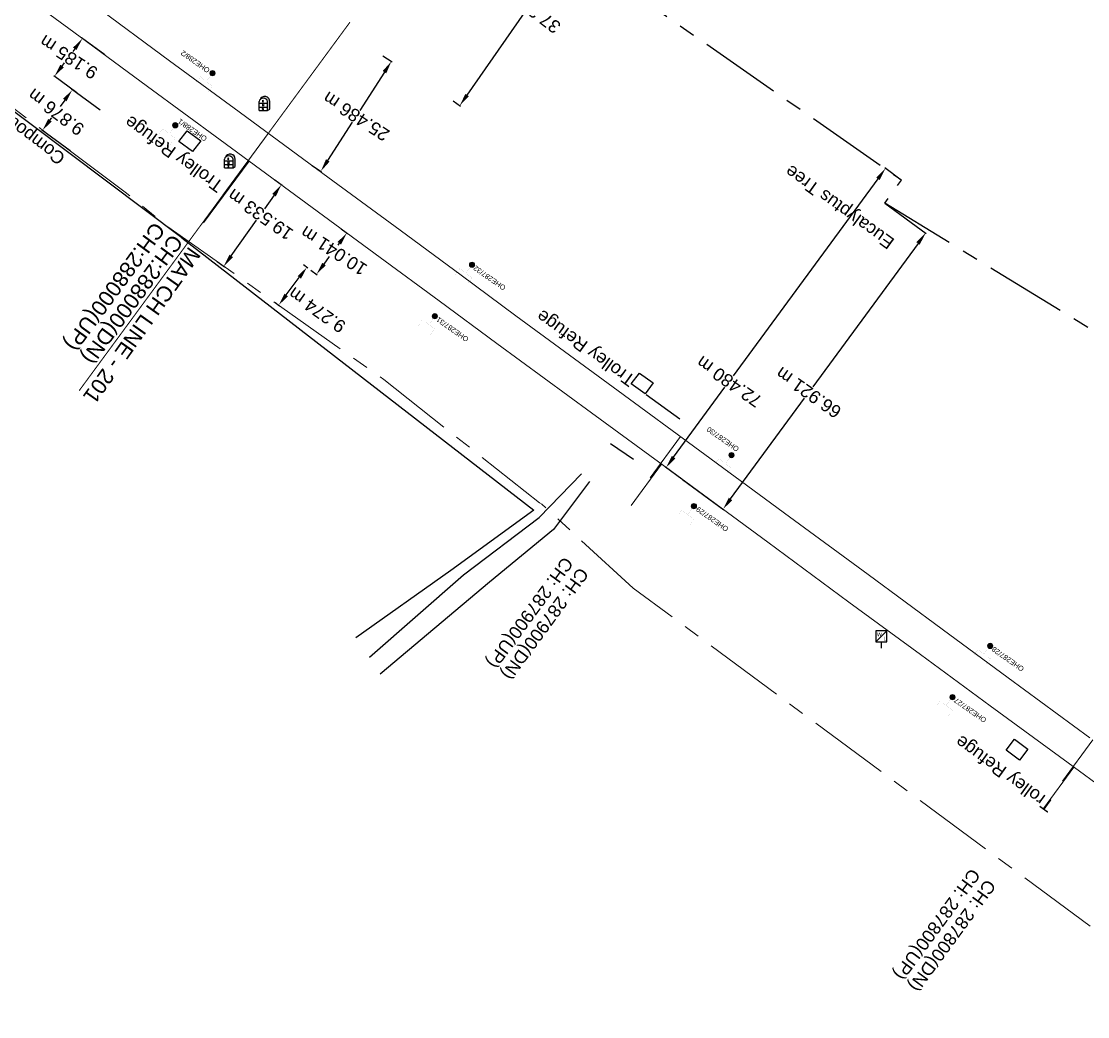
# Model space of a CAD drawing. Header units: metres. Extents: x 646303 to 662875, y 3366650 to 3378730.
# Drawn here: x 654400 to 654608.4, y 3372467.2 to 3372661.7 of the extents above; entities that cross this region are included whole.
import ezdxf
from ezdxf.enums import TextEntityAlignment as Align

# ---------------------------------------------------------------- set-up
doc = ezdxf.new("R2010")
doc.units = ezdxf.units.M
doc.header["$MEASUREMENT"] = 0
doc.header["$PDMODE"] = 3
doc.header["$PDSIZE"] = 0.5
doc.linetypes.add('CENTER', pattern=[50.8, 31.75, -6.35, 6.35, -6.35])
doc.linetypes.add('PHANTOM2', pattern=[1.25, 0.625, -0.125, 0.125, -0.125, 0.125, -0.125])
for name, color, linetype, lineweight in [('BOUNDARY DIMENTION', 10, 'Continuous', 0), ('Existing Chainage', 7, 'Continuous', 0), ('Existing IR Track', 143, 'Continuous', 0), ('Existing Railway Boundary', 7, 'CENTER', 0), ('OHE MAST', 8, 'Continuous', 0), ('OHE MAST TEXT', 8, 'Continuous', 0)]:
    doc.layers.add(name, color=color, linetype=linetype, lineweight=lineweight)
for name, color, linetype in [('CART_TRACK', 34, 'Continuous'), ('COMPOUND_WALL', 251, 'Continuous'), ('DFCC Boundary', 6, 'CENTER'), ('Dimension', 10, 'Continuous'), ('GRILL', 251, 'Continuous'), ('KILOMETER_STONE', 251, 'Continuous'), ('LINK LINE', 190, 'Continuous'), ('MATCH LINE', 7, 'Continuous'), ('Side Details', 251, 'Continuous'), ('Sign Board', 251, 'Continuous'), ('TROLLEY_STAND', 7, 'Continuous')]:
    doc.layers.add(name, color=color, linetype=linetype)
doc.styles.add('CUT-FILL', font='cut-fill.shx', dxfattribs={"height": 2})
doc.styles.add('notes', font='romans.shx', dxfattribs={"height": 2})
doc.styles.get("Standard").update_dxf_attribs({"font": 'arial.ttf'})
doc.styles.add('Style-Arial', font='arial.ttf')
doc.dimstyles.new('DIM', dxfattribs={"dimtxt": 2.5, "dimasz": 2.5, "dimexe": 0.18, "dimexo": 0.0625, "dimgap": 0.09, "dimtad": 0, "dimtih": 1, "dimtoh": 1, "dimdec": 3, "dimzin": 0, "dimdsep": 46, "dimtxsty": 'Standard', "dimcen": 0.09, "dimadec": 0, "dimazin": 0, "dimtfac": 1, "dimtdec": 3, "dimtofl": 0, "dimtmove": 0, "dimatfit": 3, "dimfxl": 1, "dimtolj": 1, "dimtzin": 0, "dimarcsym": 0})

# ---------------------------------------------------------------- blocks, each defined once
blk = doc.blocks.new('KMS')
blk.add_hatch(color=256).paths.add_polyline_path([(0.84, 1.71), (0.84, 0), (1.28, 0.25), (1.28, 1.71, 0.82134), (-0.65, 2.08, -0.601821)])
for points in [[(-0.84, 0), (-0.84, 1.71)], [(-0.84, 1.38), (0.84, 1.38)], [(-0.84, 0.64), (0.84, 0.64)], [(-0.84, 0), (0.84, 0)], [(0.84, 0), (0.84, 1.71)], [(0.84, 0), (1.28, 0.25)], [(1.28, 0.25), (1.28, 1.71)]]:
    blk.add_lwpolyline(points)
for centre, radius, start, end in [((0, 1.5), 0.867, 14.1462, 165.8538), ((0.28, 1.7), 1, 0.4859, 158.6661)]:
    blk.add_arc(centre, radius, start, end)
at = {"style": 'notes'}
for s, p in [('S', (-0.25, 0.09)), ('K', (-0.25, 1.58)), ('M', (-0.25, 0.81))]:
    blk.add_text(s, height=0.391, dxfattribs=at).set_placement(p)
blk = doc.blocks.new('WL')
for p, q in [((1.07, 3.42), (-1.06, 3.42)), ((-1.06, 3.42), (-1.06, 1.29)), ((1.07, 1.29), (1.07, 3.42)), ((-1.06, 1.29), (1.07, 1.29)), ((0, 1.29), (0, 0))]:
    blk.add_line(p, q)
blk.add_lwpolyline([(-1.06, 1.29), (1.07, 3.42)])
at = {"style": 'CUT-FILL'}
for s, p in [('W', (-0.84, 2.35)), ('L', (0.43, 1.56))]:
    blk.add_text(s, height=0.739, dxfattribs=at).set_placement(p)
blk = doc.blocks.new('OHE MAST')
h = blk.add_hatch(color=256)
edge = h.paths.add_edge_path()
edge.add_arc((0, 0), 0.514, 0, 360)
at = {"const_width": 0.01, "flags": 128}
for points in [[(1.5, 3.5), (1.5, 2), (-1.5, 2), (-1.5, 3.5)], [(0, 2), (0, 0)]]:
    blk.add_lwpolyline(points, dxfattribs=at)
blk.add_circle((0, 0), 0.514)
blk = doc.blocks.new('*D1673')
at = {"layer": 'Defpoints', "color": 0, "linetype": 'Continuous', "transparency": 16777216}
for p in [(654416.35, 3372655.06), (654406.48, 3372650.93), (654410.89, 3372647.67)]:
    blk.add_point(p, dxfattribs=at)
at = {"layer": 'LINK LINE', "color": 0, "linetype": 'Continuous', "lineweight": -2, "transparency": 16777216}
for p, q in [((654416.3, 3372655.1), (654411.78, 3372658.43)), ((654410.44, 3372656.31), (654410.06, 3372655.79)), ((654407.96, 3372652.94), (654408.44, 3372653.59)), ((654410.84, 3372647.71), (654406.33, 3372651.03))]:
    blk.add_line(p, q, dxfattribs=at)
at = {"layer": 'LINK LINE', "color": 0, "linetype": 'Continuous', "transparency": 16777216}
for points in [[(654410.11, 3372656.55), (654410.78, 3372656.06), (654411.93, 3372658.32)], [(654407.62, 3372653.19), (654408.29, 3372652.69), (654406.48, 3372650.93)]]:
    blk.add_solid(points, dxfattribs=at)
at = {"layer": 'LINK LINE', "color": 0, "linetype": 'Continuous', "lineweight": 30, "transparency": 16777216, "insert": (654409.25, 3372654.69), "char_height": 2.5, "attachment_point": 5, "rotation": 147}
blk.add_mtext('\\A1;9.185 m', dxfattribs=at)
blk = doc.blocks.new('*D1730')
at = {"layer": 'Defpoints', "color": 0, "linetype": 'ByBlock', "ltscale": 0.5, "transparency": 16777216}
for p in [(654449.47, 3372630.72), (654438.2, 3372614.76), (654439.55, 3372613.8)]:
    blk.add_point(p, dxfattribs=at)
at = {"layer": 'Existing Railway Boundary', "color": 0, "linetype": 'ByBlock', "lineweight": -2, "ltscale": 0.5, "transparency": 16777216}
for p, q in [((654449.52, 3372630.68), (654450.97, 3372629.65)), ((654449.38, 3372627.72), (654447.5, 3372625.04)), ((654441, 3372615.85), (654445.92, 3372622.81)), ((654438.25, 3372614.73), (654439.7, 3372613.7))]:
    blk.add_line(p, q, dxfattribs=at)
at = {"layer": 'Existing Railway Boundary', "color": 0, "linetype": 'ByBlock', "ltscale": 0.5, "transparency": 16777216}
for points in [[(654449.04, 3372627.96), (654449.72, 3372627.47), (654450.83, 3372629.76)], [(654440.66, 3372616.09), (654441.34, 3372615.61), (654439.55, 3372613.8)]]:
    blk.add_solid(points, dxfattribs=at)
at = {"layer": 'Existing Railway Boundary', "color": 0, "linetype": 'ByBlock', "ltscale": 0.5, "transparency": 16777216, "insert": (654446.71, 3372623.93), "char_height": 2.5, "attachment_point": 5, "rotation": 145}
blk.add_mtext('\\A1;19.533 m', dxfattribs=at)
blk = doc.blocks.new('*D1499')
at = {"layer": 'Defpoints', "color": 0, "transparency": 16777216}
for p in [(654470.56, 3372654.96), (654472.3, 3372653.84), (654456.79, 3372633.51)]:
    blk.add_point(p, dxfattribs=at)
at = {"layer": 'Dimension', "color": 0, "lineweight": -2, "transparency": 16777216}
for p, q in [((654470.61, 3372654.92), (654472.45, 3372653.74)), ((654470.95, 3372651.73), (654466.15, 3372644.26)), ((654459.88, 3372634.5), (654464.68, 3372641.96)), ((654456.84, 3372633.48), (654458.68, 3372632.29))]:
    blk.add_line(p, q, dxfattribs=at)
at = {"layer": 'Dimension', "color": 0, "transparency": 16777216}
for points in [[(654470.6, 3372651.96), (654471.3, 3372651.51), (654472.3, 3372653.84)], [(654459.53, 3372634.72), (654460.23, 3372634.27), (654458.53, 3372632.39)]]:
    blk.add_solid(points, dxfattribs=at)
at = {"layer": 'Dimension', "color": 0, "lineweight": 0, "transparency": 16777216, "insert": (654465.42, 3372643.11), "char_height": 2.5, "attachment_point": 5, "rotation": 147}
blk.add_mtext('\\A1;25.486 m', dxfattribs=at)
blk = doc.blocks.new('*D1500')
at = {"layer": 'Defpoints', "color": 0, "linetype": 'Continuous', "transparency": 16777216}
for p in [(654462.46, 3372621.17), (654463.61, 3372620.32), (654456.51, 3372613.08)]:
    blk.add_point(p, dxfattribs=at)
at = {"layer": 'LINK LINE', "color": 0, "linetype": 'Continuous', "lineweight": -2, "transparency": 16777216}
for p, q in [((654462.51, 3372621.13), (654463.75, 3372620.22)), ((654462.13, 3372618.31), (654461.85, 3372617.94)), ((654459.14, 3372614.25), (654460.23, 3372615.73)), ((654456.56, 3372613.04), (654457.8, 3372612.13))]:
    blk.add_line(p, q, dxfattribs=at)
at = {"layer": 'LINK LINE', "color": 0, "linetype": 'Continuous', "transparency": 16777216}
for points in [[(654461.79, 3372618.56), (654462.46, 3372618.06), (654463.61, 3372620.32)], [(654458.8, 3372614.5), (654459.48, 3372614), (654457.66, 3372612.23)]]:
    blk.add_solid(points, dxfattribs=at)
at = {"layer": 'LINK LINE', "color": 0, "linetype": 'Continuous', "lineweight": 30, "transparency": 16777216, "insert": (654461.04, 3372616.84), "char_height": 2.5, "attachment_point": 5, "rotation": 147}
blk.add_mtext('\\A1;10.041 m', dxfattribs=at)
blk = doc.blocks.new('*D1461')
at = {"layer": 'BOUNDARY DIMENTION', "color": 0, "lineweight": -2, "transparency": 16777216}
for p, q in [((662244.85, 3367095.44), (662244.16, 3367095.87)), ((662242.98, 3367093.66), (662239.54, 3367088.19)), ((662233.82, 3367079.1), (662238.08, 3367085.88)), ((662233.03, 3367076.64), (662232.33, 3367077.07))]:
    blk.add_line(p, q, dxfattribs=at)
at = {"layer": 'BOUNDARY DIMENTION', "color": 0, "transparency": 16777216}
for points in [[(662242.62, 3367093.88), (662243.33, 3367093.44), (662244.31, 3367095.78)], [(662233.46, 3367079.32), (662234.17, 3367078.87), (662232.49, 3367076.98)]]:
    blk.add_solid(points, dxfattribs=at)
at = {"layer": 'Defpoints', "color": 0, "linetype": 'Continuous', "ltscale": 0.5, "transparency": 16777216}
for p in [(647418.1, 3377902.15), (647420.31, 3377900.52), (647398.68, 3377871.33)]:
    blk.add_point(p, dxfattribs=at)
at = {"layer": 'Defpoints', "color": 0, "transparency": 16777216}
for p in [(662244.31, 3367095.78), (662244.9, 3367095.41), (662233.08, 3367076.61)]:
    blk.add_point(p, dxfattribs=at)
at = {"layer": 'DFCC Boundary', "color": 0, "linetype": 'Continuous', "lineweight": -2, "ltscale": 0.5, "transparency": 16777216}
for p, q in [((647420.26, 3377900.55), (647417.96, 3377902.26)), ((647416.61, 3377900.14), (647413.17, 3377895.5)), ((647397.96, 3377874.97), (647411.54, 3377893.3)), ((647398.63, 3377871.36), (647396.32, 3377873.07))]:
    blk.add_line(p, q, dxfattribs=at)
at = {"layer": 'DFCC Boundary', "color": 0, "linetype": 'Continuous', "ltscale": 0.5, "transparency": 16777216}
for points in [[(647416.28, 3377900.39), (647416.95, 3377899.9), (647418.1, 3377902.15)], [(647397.62, 3377875.22), (647398.29, 3377874.72), (647396.47, 3377872.96)]]:
    blk.add_solid(points, dxfattribs=at)
at = {"layer": 'BOUNDARY DIMENTION', "color": 0, "transparency": 16777216, "insert": (662238.81, 3367087.03), "char_height": 2.5, "attachment_point": 5, "rotation": 145}
blk.add_mtext('\\A1;22.208 m', dxfattribs=at)
at = {"layer": 'DFCC Boundary', "color": 0, "linetype": 'Continuous', "ltscale": 0.5, "transparency": 16777216, "insert": (647412.36, 3377894.4), "char_height": 2.5, "attachment_point": 5, "rotation": 145}
blk.add_mtext('\\A1;36.332 m', dxfattribs=at)
blk = doc.blocks.new('*D1462')
at = {"layer": 'BOUNDARY DIMENTION', "color": 0, "lineweight": -2, "transparency": 16777216}
for p, q in [((662551.8, 3366887.49), (662550.44, 3366888.48)), ((662549.11, 3366886.35), (662541.43, 3366875.79)), ((662534.84, 3366866.73), (662539.82, 3366873.58)), ((662534.58, 3366863.83), (662533.22, 3366864.82))]:
    blk.add_line(p, q, dxfattribs=at)
at = {"layer": 'BOUNDARY DIMENTION', "color": 0, "transparency": 16777216}
for points in [[(662548.78, 3366886.6), (662549.45, 3366886.11), (662550.58, 3366888.38)], [(662534.5, 3366866.98), (662535.18, 3366866.49), (662533.37, 3366864.71)]]:
    blk.add_solid(points, dxfattribs=at)
at = {"layer": 'Defpoints', "color": 0, "linetype": 'Continuous', "ltscale": 0.5, "transparency": 16777216}
for p in [(647247.45, 3378028.49), (647249.19, 3378027.21), (647225.93, 3377999.21)]:
    blk.add_point(p, dxfattribs=at)
at = {"layer": 'Defpoints', "color": 0, "transparency": 16777216}
for p in [(662551.85, 3366887.45), (662533.37, 3366864.71), (662534.63, 3366863.79)]:
    blk.add_point(p, dxfattribs=at)
at = {"layer": 'DFCC Boundary', "color": 0, "linetype": 'Continuous', "lineweight": -2, "ltscale": 0.5, "transparency": 16777216}
for p, q in [((647247.5, 3378028.45), (647249.34, 3378027.1)), ((647247.71, 3378025.19), (647242.02, 3378017.45)), ((647229.16, 3377999.94), (647240.4, 3378015.24)), ((647225.98, 3377999.17), (647227.82, 3377997.82))]:
    blk.add_line(p, q, dxfattribs=at)
at = {"layer": 'DFCC Boundary', "color": 0, "linetype": 'Continuous', "ltscale": 0.5, "transparency": 16777216}
for points in [[(647247.37, 3378025.44), (647248.05, 3378024.94), (647249.19, 3378027.21)], [(647228.82, 3378000.19), (647229.49, 3377999.7), (647227.68, 3377997.93)]]:
    blk.add_solid(points, dxfattribs=at)
at = {"layer": 'BOUNDARY DIMENTION', "color": 0, "transparency": 16777216, "insert": (662540.62, 3366874.68), "char_height": 2.5, "attachment_point": 5, "rotation": 145}
blk.add_mtext('\\A1;29.264 m', dxfattribs=at)
at = {"layer": 'DFCC Boundary', "color": 0, "linetype": 'Continuous', "ltscale": 0.5, "transparency": 16777216, "insert": (647241.21, 3378016.35), "char_height": 2.5, "attachment_point": 5, "rotation": 145}
blk.add_mtext('\\A1;36.332 m', dxfattribs=at)
blk = doc.blocks.new('*D1463')
at = {"layer": 'BOUNDARY DIMENTION', "color": 0, "lineweight": -2, "transparency": 16777216}
for p, q in [((662172.51, 3367140.93), (662173.68, 3367140.19)), ((662172.2, 3367138.17), (662169.01, 3367133.1)), ((662164.89, 3367126.55), (662167.55, 3367130.78)), ((662162.55, 3367125.07), (662163.71, 3367124.34))]:
    blk.add_line(p, q, dxfattribs=at)
at = {"layer": 'BOUNDARY DIMENTION', "color": 0, "transparency": 16777216}
for points in [[(662171.85, 3367138.39), (662172.55, 3367137.95), (662173.53, 3367140.29)], [(662164.54, 3367126.77), (662165.24, 3367126.33), (662163.56, 3367124.44)]]:
    blk.add_solid(points, dxfattribs=at)
at = {"layer": 'Defpoints', "color": 0, "linetype": 'Continuous', "ltscale": 0.5, "transparency": 16777216}
for p in [(647211.24, 3378055.28), (647211.52, 3378055.08), (647189.88, 3378025.9)]:
    blk.add_point(p, dxfattribs=at)
at = {"layer": 'Defpoints', "color": 0, "transparency": 16777216}
for p in [(662172.46, 3367140.96), (662173.53, 3367140.29), (662162.49, 3367125.11)]:
    blk.add_point(p, dxfattribs=at)
at = {"layer": 'DFCC Boundary', "color": 0, "linetype": 'Continuous', "lineweight": -2, "ltscale": 0.5, "transparency": 16777216}
for p, q in [((647211.47, 3378055.12), (647211.1, 3378055.39)), ((647209.75, 3378053.28), (647208.18, 3378051.16)), ((647191.09, 3378028.11), (647206.55, 3378048.96)), ((647189.83, 3378025.93), (647189.46, 3378026.21))]:
    blk.add_line(p, q, dxfattribs=at)
at = {"layer": 'DFCC Boundary', "color": 0, "linetype": 'Continuous', "ltscale": 0.5, "transparency": 16777216}
for points in [[(647209.42, 3378053.52), (647210.09, 3378053.03), (647211.24, 3378055.28)], [(647190.76, 3378028.36), (647191.43, 3378027.86), (647189.6, 3378026.1)]]:
    blk.add_solid(points, dxfattribs=at)
at = {"layer": 'BOUNDARY DIMENTION', "color": 0, "transparency": 16777216, "insert": (662168.28, 3367131.94), "char_height": 2.5, "attachment_point": 5, "rotation": 145}
blk.add_mtext('\\A1;18.726 m', dxfattribs=at)
at = {"layer": 'DFCC Boundary', "color": 0, "linetype": 'Continuous', "ltscale": 0.5, "transparency": 16777216, "insert": (647207.37, 3378050.06), "char_height": 2.5, "attachment_point": 5, "rotation": 145}
blk.add_mtext('\\A1;36.332 m', dxfattribs=at)
blk = doc.blocks.new('*D1550')
at = {"layer": 'Defpoints', "color": 0, "linetype": 'Continuous', "transparency": 16777216}
for p in [(654455.06, 3372614.2), (654455.81, 3372613.64), (654449.53, 3372606.76)]:
    blk.add_point(p, dxfattribs=at)
at = {"layer": 'LINK LINE', "color": 0, "linetype": 'Continuous', "lineweight": -2, "transparency": 16777216}
for p, q in [((654455.11, 3372614.16), (654455.95, 3372613.54)), ((654451.77, 3372608.21), (654454.31, 3372611.64)), ((654449.58, 3372606.72), (654450.42, 3372606.09))]:
    blk.add_line(p, q, dxfattribs=at)
at = {"layer": 'LINK LINE', "color": 0, "linetype": 'Continuous', "transparency": 16777216}
for points in [[(654453.98, 3372611.89), (654454.65, 3372611.39), (654455.81, 3372613.64)], [(654451.43, 3372608.46), (654452.1, 3372607.96), (654450.27, 3372606.2)]]:
    blk.add_solid(points, dxfattribs=at)
at = {"layer": 'LINK LINE', "color": 0, "linetype": 'Continuous', "lineweight": 30, "transparency": 16777216, "insert": (654457.78, 3372605.27), "char_height": 2.5, "attachment_point": 5, "rotation": 145}
blk.add_mtext('\\A1;9.274 m', dxfattribs=at)
blk = doc.blocks.new('*D1551')
at = {"layer": 'Defpoints', "color": 0, "linetype": 'Continuous', "transparency": 16777216}
for p in [(654409.97, 3372648.3), (654415.47, 3372644.26), (654409.62, 3372636.3)]:
    blk.add_point(p, dxfattribs=at)
at = {"layer": 'LINK LINE', "color": 0, "linetype": 'Continuous', "lineweight": -2, "transparency": 16777216}
for p, q in [((654415.42, 3372644.29), (654409.83, 3372648.41)), ((654408.49, 3372646.29), (654407.58, 3372645.05)), ((654405.6, 3372642.36), (654405.96, 3372642.85)), ((654409.57, 3372636.34), (654403.97, 3372640.46))]:
    blk.add_line(p, q, dxfattribs=at)
at = {"layer": 'LINK LINE', "color": 0, "linetype": 'Continuous', "transparency": 16777216}
for points in [[(654408.16, 3372646.54), (654408.83, 3372646.04), (654409.97, 3372648.3)], [(654405.27, 3372642.61), (654405.94, 3372642.12), (654404.12, 3372640.35)]]:
    blk.add_solid(points, dxfattribs=at)
at = {"layer": 'LINK LINE', "color": 0, "linetype": 'Continuous', "lineweight": 30, "transparency": 16777216, "insert": (654406.77, 3372643.95), "char_height": 2.5, "attachment_point": 5, "rotation": 143}
blk.add_mtext('\\A1;9.876 m', dxfattribs=at)
blk = doc.blocks.new('*D1560')
at = {"layer": 'BOUNDARY DIMENTION', "color": 0, "lineweight": -2, "transparency": 16777216}
for p, q in [((654505.72, 3372676.78), (654507.18, 3372675.76)), ((654505.6, 3372673.81), (654499.88, 3372665.61)), ((654487.11, 3372647.27), (654498.32, 3372663.36)), ((654484.36, 3372646.13), (654485.82, 3372645.11))]:
    blk.add_line(p, q, dxfattribs=at)
at = {"layer": 'BOUNDARY DIMENTION', "color": 0, "transparency": 16777216}
for points in [[(654505.26, 3372674.05), (654505.94, 3372673.58), (654507.03, 3372675.86)], [(654486.76, 3372647.5), (654487.45, 3372647.03), (654485.68, 3372645.22)]]:
    blk.add_solid(points, dxfattribs=at)
at = {"layer": 'Defpoints', "color": 0, "transparency": 16777216}
for p in [(654505.66, 3372676.82), (654507.03, 3372675.86), (654484.31, 3372646.17)]:
    blk.add_point(p, dxfattribs=at)
at = {"layer": 'BOUNDARY DIMENTION', "color": 0, "transparency": 16777216, "insert": (654499.1, 3372664.49), "char_height": 2.5, "attachment_point": 5, "rotation": 143}
blk.add_mtext('\\A1;37.354 m', dxfattribs=at)
blk = doc.blocks.new('*D1770')
at = {"layer": 'Defpoints', "color": 0, "linetype": 'Continuous', "ltscale": 0.5, "transparency": 16777216}
for p in [(654568.86, 3372632.93), (654571.99, 3372630.63), (654529.11, 3372572.2)]:
    blk.add_point(p, dxfattribs=at)
at = {"layer": 'DFCC Boundary', "color": 0, "linetype": 'Continuous', "lineweight": -2, "ltscale": 0.5, "transparency": 16777216}
for p, q in [((654571.94, 3372630.67), (654568.72, 3372633.04)), ((654567.38, 3372630.92), (654539.11, 3372592.39)), ((654527.46, 3372576.51), (654537.49, 3372590.18)), ((654529.06, 3372572.23), (654525.84, 3372574.6))]:
    blk.add_line(p, q, dxfattribs=at)
at = {"layer": 'DFCC Boundary', "color": 0, "linetype": 'Continuous', "ltscale": 0.5, "transparency": 16777216}
for points in [[(654567.05, 3372631.16), (654567.72, 3372630.67), (654568.86, 3372632.93)], [(654527.12, 3372576.76), (654527.8, 3372576.27), (654525.98, 3372574.5)]]:
    blk.add_solid(points, dxfattribs=at)
at = {"layer": 'DFCC Boundary', "color": 0, "linetype": 'Continuous', "ltscale": 0.5, "transparency": 16777216, "insert": (654538.3, 3372591.28), "char_height": 2.5, "attachment_point": 5, "rotation": 145}
blk.add_mtext('\\A1;72.480 m', dxfattribs=at)
blk = doc.blocks.new('*D1821')
at = {"layer": 'Defpoints', "color": 0, "linetype": 'Continuous', "ltscale": 0.5, "transparency": 16777216}
for p in [(654568.7, 3372626.16), (654529.11, 3372572.2), (654537.09, 3372566.34)]:
    blk.add_point(p, dxfattribs=at)
at = {"layer": 'DFCC Boundary', "color": 0, "linetype": 'Continuous', "lineweight": -2, "ltscale": 0.5, "transparency": 16777216}
for p, q in [((654568.75, 3372626.12), (654576.83, 3372620.19)), ((654575.21, 3372618.28), (654554.63, 3372590.24)), ((654538.57, 3372568.36), (654553.01, 3372588.04)), ((654529.16, 3372572.17), (654537.24, 3372566.24))]:
    blk.add_line(p, q, dxfattribs=at)
at = {"layer": 'DFCC Boundary', "color": 0, "linetype": 'Continuous', "ltscale": 0.5, "transparency": 16777216}
for points in [[(654574.87, 3372618.53), (654575.54, 3372618.03), (654576.68, 3372620.3)], [(654538.23, 3372568.6), (654538.91, 3372568.11), (654537.09, 3372566.34)]]:
    blk.add_solid(points, dxfattribs=at)
at = {"layer": 'DFCC Boundary', "color": 0, "linetype": 'Continuous', "ltscale": 0.5, "transparency": 16777216, "insert": (654553.82, 3372589.14), "char_height": 2.5, "attachment_point": 5, "rotation": 145}
blk.add_mtext('\\A1;66.921 m', dxfattribs=at)

msp = doc.modelspace()

# ---------------------------------------------------------------- linework, layer by layer
at = {"layer": 'CART_TRACK', "linetype": 'Continuous'}
for points in [[(654468.03, 3372537.431, 268.892), (654486.395, 3372553.511, 268.874), (654501.198, 3372564.728, 268.904), (654509.443, 3372573.272, 269.145)], [(654510.985, 3372571.768, 269.133), (654503.974, 3372562.364, 268.734), (654491.464, 3372552.102, 268.804), (654470.109, 3372534.136, 268.859)]]:
    msp.add_polyline3d(points, dxfattribs=at)
at = {"layer": 'COMPOUND_WALL', "linetype": 'Continuous'}
msp.add_lwpolyline([(654431.347, 3372619.379), (654335.893, 3372691.231), (654243.734, 3372757.317), (654174.373, 3372813.058), (654133.172, 3372845.531)], dxfattribs=at)
msp.add_polyline3d([(654431.347, 3372619.379, 268.531), (654500.12, 3372566.164, 269.906), (654483.914, 3372554.402, 268.009), (654465.376, 3372541.211, 268.622)], dxfattribs=at)
at = {"layer": 'DFCC Boundary', "ltscale": 0.5, "flags": 128}
msp.add_lwpolyline([(655695.597, 3371812.1897), (655640.8822, 3371912.823), (655580.0449, 3371996.7158), (655509.7792, 3372062.0857), (655426.9534, 3372113.9756), (655342.6069, 3372167.9462), (655257.8854, 3372221.2222), (655173.2688, 3372275.363), (655087.3459, 3372327.2788), (655002.8598, 3372380.6107), (654914.5097, 3372429.9473), (654741.1355, 3372529.4419), (654650.033, 3372576.4159), (654568.6995, 3372626.155), (654571.9877, 3372630.6369), (654391.4686, 3372756.327), (654377.1337, 3372736.8494), (654004.4289, 3373016.6995), (654007.7887, 3373020.6424), (653690.5739, 3373253.6486), (653690.5425, 3373253.6059), (653433.8132, 3373453.1485), (653440.7668, 3373462.5592), (653208.8394, 3373636.5534), (653216.1698, 3373646.5105), (653142.1983, 3373700.8896), (653053.6963, 3373771.1122), (652994.4341, 3373810.5255), (652929.3691, 3373859.5713), (652860.9168, 3373902.1103), (652749.6028, 3373984.4705), (652631.2396, 3374070.7175), (652636.2281, 3374078.1704), (652537.912, 3374145.7283), (652392.904, 3374241.2711), (652388.7719, 3374235.6812), (652308.569, 3374304.8076), (652315.9256, 3374314.7669), (652103.9815, 3374448.7876), (652083.1937, 3374464.1943), (652072.7494, 3374471.9329), (652052.3219, 3374487.0684), (652038.1897, 3374497.5387), (652024.0173, 3374508.0388), (652009.8347, 3374518.5254), (651995.6683, 3374529), (651981.7515, 3374539.2836), (651967.8828, 3374549.5317), (651954.6903, 3374559.2866), (651941.4997, 3374569.04), (651923.9377, 3374582.0168), (651906.3215, 3374595.0337), (651892.0868, 3374605.5547), (651877.7985, 3374616.1153), (651861.6288, 3374628.0564), (651845.5071, 3374639.9619), (651829.5757, 3374651.7544), (651824.7911, 3374655.296), (651813.6747, 3374663.5244), (651797.4592, 3374675.4968), (651792.6217, 3374679.0685), (651809.3453, 3374701.6999), (651798.0335, 3374710.0518), (651782.3495, 3374721.6444), (651766.6655, 3374733.2369), (651750.5163, 3374745.1875), (651734.3118, 3374757.179), (651717.3274, 3374769.6994), (651700.4625, 3374782.1317), (651684.6001, 3374793.8578), (651668.5938, 3374805.6902), (651652.6806, 3374817.4203), (651636.8173, 3374829.1137), (651620.9269, 3374840.8662), (651604.9647, 3374852.6718), (651588.7459, 3374864.6312), (651572.5882, 3374876.5455), (651556.6943, 3374888.2868), (651540.8409, 3374899.9983), (651524.5553, 3374912.0488), (651508.2568, 3374924.109), (651492.7938, 3374935.5157), (651477.3997, 3374946.8715), (651461.3291, 3374958.7436), (651445.2311, 3374970.6359), (651429.3555, 3374982.3615), (651413.4375, 3374994.1184), (651396.6322, 3375006.522), (651379.7761, 3375018.963), (651363.6644, 3375030.8565), (651352.7728, 3375038.8965), (651331.6522, 3375054.4784), (651315.7738, 3375066.1947), (651299.7306, 3375078.0412), (651283.6239, 3375089.9346), (651273.9044, 3375097.1057), (651264.2377, 3375104.2378), (651243.4187, 3375119.6324), (651222.5077, 3375135.095), (651201.5462, 3375150.5784), (651180.4926, 3375166.1298), (651161.7365, 3375179.9701), (651143.0969, 3375193.7244), (651126.6442, 3375205.9373), (651110.0563, 3375218.2505), (651088.7204, 3375233.9244), (651067.5473, 3375249.4788), (651049.4448, 3375262.8672), (651031.0656, 3375276.4601), (651013.3004, 3375289.5618), (650995.6557, 3375302.5748), (650975.556, 3375317.4171), (650955.4878, 3375332.2363), (650948.8014, 3375337.1771), (650951.4372, 3375340.7501), (650937.0874, 3375351.3535), (650916.0918, 3375366.8677), (650897.9224, 3375380.2929), (650879.805, 3375393.6796), (650866.8386, 3375403.2309), (650853.9116, 3375412.7532), (650835.5886, 3375426.289), (650817.2946, 3375439.8035), (650797.968, 3375454.1206), (650778.7222, 3375468.3781), (650760.7655, 3375481.6337), (650742.8011, 3375494.8949), (650723.0807, 3375509.4255), (650703.3693, 3375523.9495), (650688.6613, 3375534.8372), (650673.8463, 3375545.804), (650653.7938, 3375560.6295), (650633.6894, 3375575.4932), (650612.6421, 3375591.0542), (650592.0153, 3375606.3042), (650570.0328, 3375622.5591), (650548.5001, 3375638.4814), (650530.5234, 3375651.793), (650512.3606, 3375665.2423), (650494.7465, 3375678.2665), (650476.9008, 3375691.462), (650459.2976, 3375704.4721), (650441.3132, 3375717.7633), (650427.1261, 3375728.1319), (650413.8099, 3375737.864), (650402.677, 3375746.2697), (650389.8486, 3375755.6668), (650377.7322, 3375764.5425), (650360.7275, 3375777.1141), (650343.7744, 3375789.6482), (650325.0342, 3375803.5254), (650306.3109, 3375817.39), (650287.6225, 3375831.2124), (650268.717, 3375845.1957), (650250.337, 3375858.8009), (650231.8256, 3375872.5033), (650215.4559, 3375884.6355), (650199.261, 3375896.6381), (650189.9351, 3375903.5429), (650184.6476, 3375907.4517), (650170.3331, 3375918.0338), (650153.2211, 3375930.7288), (650135.9365, 3375943.5518), (650119.2313, 3375955.9159), (650102.3769, 3375968.3905), (650085.2738, 3375981.0461), (650068.2078, 3375993.6742), (650052.7787, 3376005.1011), (650037.4384, 3376016.4621), (650022.1728, 3376027.766), (650006.9632, 3376039.0283), (649974.7512, 3376062.8762), (649961.4537, 3376072.7117), (649948.2091, 3376082.508), (649944.476, 3376085.2722), (649918.728, 3376050.5341), (649909.4316, 3376057.4177), (649896.4092, 3376067.0604), (649893.7832, 3376069.0128), (649891.1645, 3376070.9437), (649888.4639, 3376072.9569), (649875.744, 3376082.3694), (649867.5551, 3376088.4016), (649853.4118, 3376098.8745), (649839.2513, 3376109.3603), (649829.0749, 3376116.9005), (649827.2194, 3376118.2675), (649818.0867, 3376125.0366), (649808.8566, 3376131.8779), (649793.2502, 3376143.4201), (649777.6288, 3376154.9733), (649763.6321, 3376165.3144), (649749.5741, 3376175.7007), (649733.9228, 3376187.2754), (649718.3343, 3376198.8036), (649705.3241, 3376208.4391), (649692.3703, 3376218.0327), (649678.0208, 3376228.6769), (649663.5747, 3376239.3366), (649646.4625, 3376252.0623), (649634.6272, 3376260.744), (649624.9192, 3376267.9946), (649615.0208, 3376275.3876), (649599.9831, 3376286.4834), (649588.9857, 3376294.598), (649590.032, 3376296.0132), (649586.1685, 3376298.8639), (649569.3593, 3376311.3207), (649552.641, 3376323.7102), (649537.2353, 3376335.0739), (649521.9792, 3376346.327), (649506.2408, 3376358.0035), (649490.3575, 3376369.7875), (649475.7578, 3376380.5673), (649461.1933, 3376391.3211), (649445.4753, 3376402.9572), (649429.8494, 3376414.5253), (649414.4906, 3376425.9209), (649378.3483, 3376452.6365), (649368.4603, 3376459.9984), (649352.6509, 3376471.6682), (649336.6992, 3376483.4434), (649322.3941, 3376494.1037), (649307.6557, 3376505.0862), (649290.8736, 3376517.4208), (649273.972, 3376529.8435), (649258.1992, 3376541.4854), (649242.2966, 3376553.2232), (649226.5432, 3376564.8634), (649210.8826, 3376576.435), (649195.2207, 3376588.0769), (649179.5326, 3376599.7383), (649164.9134, 3376610.5118), (649150.5177, 3376621.1205), (649135.415, 3376632.3287), (649120.2337, 3376643.5954), (649107.8929, 3376652.6743), (649095.5927, 3376661.7234), (649079.5687, 3376673.5769), (649063.4846, 3376685.4748), (649046.5651, 3376697.9756), (649029.6506, 3376710.4727), (649013.3465, 3376722.5351), (648996.9805, 3376734.6431), (648980.3936, 3376746.8979), (648963.6626, 3376759.259), (648946.7453, 3376771.7643), (648929.6945, 3376784.3682), (648913.5118, 3376796.3614), (648897.2206, 3376808.435), (648876.2496, 3376823.9678), (648855.1325, 3376839.6089), (648839.3985, 3376851.2044), (648823.6596, 3376862.8037), (648806.187, 3376875.7235), (648788.7814, 3376888.5937), (648772.4766, 3376900.6763), (648756.1277, 3376912.7915), (648748.6058, 3376918.3049), (648733.321, 3376929.6306), (648718.1841, 3376940.8501), (648694.1574, 3376958.9078), (648686.9154, 3376964.1595), (648685.9321, 3376964.8321), (648667.95, 3376978.2197), (648649.3198, 3376992.1471), (648633.5557, 3377003.8368), (648617.684, 3377015.6038), (648613.3865, 3377018.7718), (648613.1308, 3377018.4261), (648605.39, 3377024.1325), (648593.439, 3377032.9404), (648576.5994, 3377045.3816), (648559.8787, 3377057.7351), (648542.9247, 3377070.3132), (648525.9483, 3377082.908), (648511.3109, 3377093.7409), (648496.5572, 3377104.6599), (648477.562, 3377118.7172), (648458.5464, 3377132.7896), (648451.3349, 3377138.2101), (648435.5918, 3377149.862), (648422.1096, 3377159.9046), (648408.3664, 3377170.0637), (648394.6863, 3377180.1761), (648381.6588, 3377189.818), (648368.6059, 3377199.4787), (648354.1188, 3377210.196), (648339.6473, 3377220.9017), (648325.8166, 3377231.1386), (648311.9735, 3377241.3853), (648297.2469, 3377252.2824), (648283.6168, 3377262.3688), (648282.6002, 3377260.9951), (648281.5015, 3377261.8082), (648268.446, 3377271.4578), (648255.3849, 3377281.1115), (648243.3023, 3377290.0413), (648231.5826, 3377298.7116), (648230.1246, 3377299.843), (648216.137, 3377310.1827), (648202.3989, 3377320.3379), (648187.9045, 3377331.0225), (648173.4524, 3377341.7035), (648159.964, 3377351.7009), (648146.3755, 3377361.7726), (648132.3698, 3377372.1252), (648118.3132, 3377382.5155), (648104.5683, 3377392.6752), (648090.8453, 3377402.8186), (648079.0331, 3377411.5788), (648067.1746, 3377420.3734), (648052.1864, 3377431.461), (648037.1291, 3377442.5999), (648023.4384, 3377452.7367), (648009.6421, 3377462.9518), (647998.5681, 3377471.1475), (647977.6651, 3377486.6371), (647970.8013, 3377491.7424), (647954.3046, 3377504.0127), (647940.5645, 3377514.1537), (647927.1436, 3377524.0583), (647912.5029, 3377534.9198), (647897.7662, 3377545.8524), (647883.3488, 3377556.5286), (647868.9785, 3377567.1699), (647855.3948, 3377577.2425), (647841.7032, 3377587.3948), (647828.8284, 3377596.8277), (647815.9828, 3377606.2395), (647798.869, 3377618.9232), (647787.996, 3377626.9816), (647769.1212, 3377640.9619), (647756.6675, 3377650.183), (647742.624, 3377660.5991), (647728.5049, 3377671.0713), (647713.635, 3377682.0926), (647698.699, 3377693.1628), (647681.9918, 3377705.517), (647665.4025, 3377717.7839), (647652.0515, 3377727.6811), (647638.8028, 3377737.5025), (647625.2604, 3377747.546), (647611.724, 3377757.585), (647601.846, 3377764.9047), (647586.5632, 3377776.2354), (647574.9107, 3377784.8659), (647552.1318, 3377801.7377), (647544.5766, 3377807.3492), (647531.2096, 3377817.2774), (647518.7824, 3377826.4783), (647506.3678, 3377835.6698), (647493.0662, 3377845.5438), (647479.7149, 3377855.4547), (647466.3541, 3377865.3556), (647452.9886, 3377875.26), (647440.1702, 3377884.755), (647427.3392, 3377894.2595), (647421.9004, 3377898.2902), (647422.4016, 3377898.9655), (647413.1507, 3377905.8213), (647398.5546, 3377916.6386), (647385.2867, 3377926.4568), (647372.1159, 3377936.2032), (647357.4127, 3377947.1112), (647351.2811, 3377951.6601), (647330.0092, 3377967.4105), (647317.4471, 3377976.6964), (647304.414, 3377986.3606), (647291.335, 3377996.0589), (647278.7541, 3378005.3917), (647266.0777, 3378014.7954), (647252.9457, 3378024.4462), (647239.9839, 3378033.9719), (647225.7512, 3378044.5255), (647211.5179, 3378055.0796), (647196.511, 3378066.208), (647181.4966, 3378077.3419), (647167.7872, 3378087.5064), (647154.0498, 3378097.6917), (647140.7668, 3378107.5414), (647127.4862, 3378117.3893), (647113.2521, 3378127.9375), (647099.0375, 3378138.4713), (647085.0268, 3378148.8592), (647070.9977, 3378159.2608), (647056.5444, 3378169.9697), (647042.0873, 3378180.6814), (647027.5624, 3378191.4464), (647013.0728, 3378202.1851), (646999.864, 3378211.9684), (646986.6741, 3378221.7376), (646973.6148, 3378231.4185), (646960.4875, 3378241.1499), (646945.7953, 3378252.0414), (646931.0256, 3378262.9902), (646930.6274, 3378263.2852), (646951.9475, 3378292.0562)], dxfattribs=at)
at = {"layer": 'Existing Chainage', "color": 0, "linetype": 'Continuous', "lineweight": 13, "flags": 128}
for points in [[(654439.3676, 3372627.6943), (654448.2463, 3372639.7843)], [(654435.6151, 3372622.2831), (654444.4986, 3372634.3696)], [(654522.8979, 3372572.4861), (654528.8137, 3372580.5485)], [(654519.1659, 3372567.0936), (654525.0822, 3372575.1557)], [(654603.4443, 3372513.2162), (654609.3575, 3372521.2806)], [(654599.7526, 3372507.882), (654605.668, 3372515.9448)]]:
    msp.add_lwpolyline(points, dxfattribs=at)
at = {"layer": 'Existing IR Track', "flags": 128}
for points in [[(654398.928, 3372676.0677), (654414.1756, 3372664.8751), (654428.9762, 3372653.9693), (654442.5444, 3372643.9716), (654458.9336, 3372631.9357), (654474.0221, 3372620.8548), (654485.946, 3372612.0515), (654496.639, 3372604.157), (654515.673, 3372590.1907), (654533.5715, 3372577.0576), (654550.1197, 3372564.8717), (654565.4432, 3372553.5875), (654579.9237, 3372542.9133), (654592.8018, 3372533.4202), (654608.7627, 3372521.7167)], [(654394.6004, 3372671.0204), (654410.273, 3372659.5245), (654424.67, 3372648.9431), (654438.8801, 3372638.4992), (654454.6348, 3372626.9195), (654470.1388, 3372615.524), (654481.6575, 3372607.0464), (654492.9286, 3372598.751), (654511.395, 3372585.2), (654529.8098, 3372571.6865), (654545.849, 3372559.8879), (654561.713, 3372548.2181), (654575.6792, 3372537.9586), (654589.2905, 3372527.9599), (654604.5303, 3372516.7795), (654619.763, 3372505.6041)]]:
    msp.add_lwpolyline(points, dxfattribs=at)
at = {"layer": 'Existing Railway Boundary', "ltscale": 0.5, "flags": 128}
for points in [[(654025.9381, 3372931.032), (654061.364, 3372902.596), (654079.368, 3372888.238), (654133.172, 3372845.531), (654174.373, 3372813.058), (654243.734, 3372757.317), (654335.893, 3372691.231), (654347.343, 3372682.852), (654420.296, 3372628.32), (654428.228, 3372621.808), (654470.831, 3372591.702), (654501.259, 3372567.597), (654501.727, 3372567.356), (654502.496, 3372566.611), (654519.576, 3372550.931)], [(654693.2149, 3372428.4249), (654679.2091, 3372438.5001), (654673.202, 3372442.49), (654630.901, 3372469.049), (654620.769, 3372476.078), (654519.576, 3372550.931)]]:
    msp.add_lwpolyline(points, dxfattribs=at)
at = {"layer": 'GRILL', "linetype": 'Continuous'}
for points in [[(654522.07, 3372588.779, 271.162), (654528.67, 3372584.022, 270.956)], [(654519.595, 3372576.052, 270.952), (654515.152, 3372579.155, 270.871)]]:
    msp.add_polyline3d(points, dxfattribs=at)
at = {"layer": 'MATCH LINE', "linetype": 'PHANTOM2', "ltscale": 15, "const_width": 0.2}
msp.add_lwpolyline([(654464.2127, 3372661.5032), (654411.2945, 3372589.5056)], dxfattribs=at)
at = {"layer": 'TROLLEY_STAND', "linetype": 'Continuous'}
for points in [[(654430.787, 3372638.182, 270.989), (654432.377, 3372640.26, 270.939), (654435.056, 3372638.314, 270.968), (654433.4657, 3372636.2356, 270.968)], [(654520.781, 3372592.951, 271.382), (654523.469, 3372591.031, 271.366), (654521.862, 3372588.915, 271.471), (654519.174, 3372590.835, 271.471)], [(654596.633, 3372519.502, 271.79), (654595.036, 3372517.316, 271.816), (654592.453, 3372519.274, 271.758), (654594.0501, 3372521.4601, 271.758)]]:
    msp.add_polyline3d(points, close=True, dxfattribs=at)

# ---------------------------------------------------------------- block references
at = {"layer": 'KILOMETER_STONE', "linetype": 'Continuous'}
for p in [(654447.287, 3372644.277, 271.622), (654440.519, 3372633.033, 271.313)]:
    msp.add_blockref('KMS', p, dxfattribs=at)
at = {"layer": 'OHE MAST', "color": 2, "rotation": 143.3908318566117}
for p in [(654437.351, 3372651.549), (654430.083, 3372641.368), (654488.06, 3372614.108), (654480.799, 3372604.059), (654538.749, 3372576.927), (654531.423, 3372566.946), (654589.311, 3372539.643), (654581.954, 3372529.637)]:
    msp.add_blockref('OHE MAST', p, dxfattribs=at)
at = {"layer": 'Sign Board', "linetype": 'Continuous'}
msp.add_blockref('WL', (654568.021, 3372539.178, 273.816), dxfattribs=at)

# ---------------------------------------------------------------- texts
at = {"layer": 'Existing Chainage', "color": 0, "lineweight": 0, "attachment_point": 6, "line_spacing_factor": 0.6, "style": 'Style-Arial'}
for s, insert, char_height, rotation in [('CH:288000(UP)', (654409.0757, 3372598.0558), 3, 233.684036), ('CH: 287900(UP)', (654491.4438, 3372535.9247), 2.5, 233.727866), ('CH: 287800(UP)', (654570.9846, 3372475.0415), 2.5, 233.735129)]:
    msp.add_mtext(s, dxfattribs=dict(at, insert=insert, char_height=char_height, rotation=rotation))
at = {"layer": 'Existing Chainage', "color": 0, "linetype": 'Continuous', "lineweight": 0, "attachment_point": 6, "line_spacing_factor": 0.6, "style": 'Style-Arial'}
for s, insert, char_height, rotation in [('CH:288000(DN)', (654412.4433, 3372595.474), 3, 233.706703), ('CH: 287900(DN)', (654494.3366, 3372533.6856), 2.5, 233.730226), ('CH: 287800(DN)', (654573.911, 3372472.7592), 2.5, 233.748832)]:
    msp.add_mtext(s, dxfattribs=dict(at, insert=insert, char_height=char_height, rotation=rotation))
at = {"layer": 'MATCH LINE', "linetype": 'Continuous'}
msp.add_text('MATCH LINE - 201', height=3, rotation=234.693137, dxfattribs=at).set_placement((654432.7641, 3372617.8305))
at = {"layer": 'OHE MAST TEXT'}
for s, p in [('OHE288/2', (654433.9791, 3372653.7992)), ('OHE288/1', (654433.4335, 3372640.4271)), ('OHE287/32', (654491.4924, 3372611.5336)), ('OHE287/31', (654484.2314, 3372601.4846)), ('OHE287/30', (654537.0744, 3372580.0308)), ('OHE287/29', (654535.0062, 3372564.403)), ('OHE287/28', (654592.7704, 3372537.0719)), ('OHE287/27', (654585.4134, 3372527.0659))]:
    msp.add_text(s, height=1, rotation=145, dxfattribs=at).set_placement(p, align=Align.MIDDLE_CENTER)
at = {"layer": 'Side Details'}
for s, rotation, p in [('Compound Wall', 142.901666, (654408.813, 3372635.3977)), ('Trolley Refuge', 144.100313, (654439.7183, 3372630.0904)), ('Eucalyptus Tree', 144.100313, (654570.8165, 3372618.9795)), ('Trolley Refuge', 144.100313, (654520.1839, 3372592.1648, 271.4151)), ('Trolley Refuge', 144.100313, (654602.0312, 3372509.0252))]:
    msp.add_text(s, height=2.5, rotation=rotation, dxfattribs=at).set_placement(p)

# ---------------------------------------------------------------- dimensions: what is measured, and where the dimension line sits
at = {"layer": 'BOUNDARY DIMENTION'}
for base, p1, p2, angle, picture, middle, turn in [((662173.529, 3367140.2883), (662162.4923, 3367125.1074), (662172.4611, 3367140.9598), 57.836172, '*D1463', (662168.2806, 3367131.9424), 145), ((662533.3681, 3366864.7117), (662551.8505, 3366887.4548), (662534.6347, 3366863.7903), 233.96428, '*D1462', (662540.6227, 3366874.6837), 145), ((662244.3078, 3367095.7789), (662233.0795, 3367076.6056), (662244.9018, 3367095.4054), 57.836172, '*D1461', (662238.8082, 3367087.0333), 145), ((654507.0298, 3372675.8645), (654484.3123, 3372646.1662), (654505.6648, 3372676.8155), 55.13608, '*D1560', (654499.1021, 3372664.4851), 143)]:
    dim = msp.add_linear_dim(base=base, p1=p1, p2=p2, angle=angle, dimstyle='DIM', override={"dimpost": ' m'}, dxfattribs=at)
    dim.commit()
    dim.dimension.update_dxf_attribs({"geometry": picture, "text_midpoint": middle, "dimtype": 129, "text_rotation": turn})
at = {"layer": 'DFCC Boundary', "linetype": 'Continuous', "ltscale": 0.5}
for base, p1, p2, angle, picture, middle in [((654568.8619, 3372632.9307), (654529.1133, 3372572.1977), (654571.9943, 3372630.632), 53.727551, '*D1770', (654538.3004, 3372591.2844)), ((654537.0917, 3372566.3429), (654568.6995, 3372626.155), (654529.1071, 3372572.2022), 233.727551, '*D1821', (654553.8208, 3372589.1398))]:
    dim = msp.add_linear_dim(base=base, p1=p1, p2=p2, angle=angle, dimstyle='DIM', override={"dimpost": ' m', "dimtmove": 2}, dxfattribs=at)
    dim.commit()
    dim.dimension.update_dxf_attribs({"geometry": picture, "text_midpoint": middle, "dimtype": 129, "text_rotation": 145})
at = {"layer": 'Dimension', "color": 10, "lineweight": 0}
dim = msp.add_aligned_dim(p1=(654456.7898, 3372633.5101), p2=(654470.5585, 3372654.9566), distance=-2.0705, dimstyle='DIM', override={"dimpost": ' m'}, dxfattribs=at)
dim.commit()
dim.dimension.update_dxf_attribs({"geometry": '*D1499', "text_midpoint": (654465.4164, 3372643.1147), "text_rotation": 147})
at = {"layer": 'Existing Railway Boundary', "linetype": 'ByBlock', "ltscale": 0.5}
dim = msp.add_linear_dim(base=(654439.55373, 3372613.80451), p1=(654449.46988, 3372630.71568), p2=(654438.19693, 3372614.76332), angle=234.752533, dimstyle='DIM', override={"dimpost": ' m'}, dxfattribs=at)
dim.commit()
dim.dimension.update_dxf_attribs({"geometry": '*D1730', "text_midpoint": (654446.70669, 3372623.92666), "dimtype": 129, "text_rotation": 145})
at = {"layer": 'LINK LINE', "linetype": 'Continuous', "lineweight": 30}
for base, p1, p2, angle, override, picture, middle, turn in [((654406.4754, 3372650.9266), (654416.3454, 3372655.0615), (654410.8948, 3372647.6684), 233.600586, {"dimpost": ' m'}, '*D1673', (654409.2505, 3372654.6908), 147), ((654409.9742, 3372648.3033), (654409.6154, 3372636.3037), (654415.4702, 3372644.2577), 53.643274, {"dimpost": ' m'}, '*D1551', (654406.7666, 3372643.9458), 143), ((654463.6074, 3372620.3244), (654456.5088, 3372613.0809), (654462.4563, 3372621.1706), 53.677134, {"dimpost": ' m'}, '*D1500', (654461.0437, 3372616.8373), 147), ((654455.8063, 3372613.6445), (654449.5295, 3372606.755), (654455.062, 3372614.1977), 53.374761, {"dimpost": ' m', "dimtmove": 2}, '*D1550', (654457.7789, 3372605.2673), 145)]:
    dim = msp.add_linear_dim(base=base, p1=p1, p2=p2, angle=angle, dimstyle='DIM', override=override, dxfattribs=at)
    dim.commit()
    dim.dimension.update_dxf_attribs({"geometry": picture, "text_midpoint": middle, "dimtype": 129, "text_rotation": turn})

doc.saveas('drawing.dxf')
